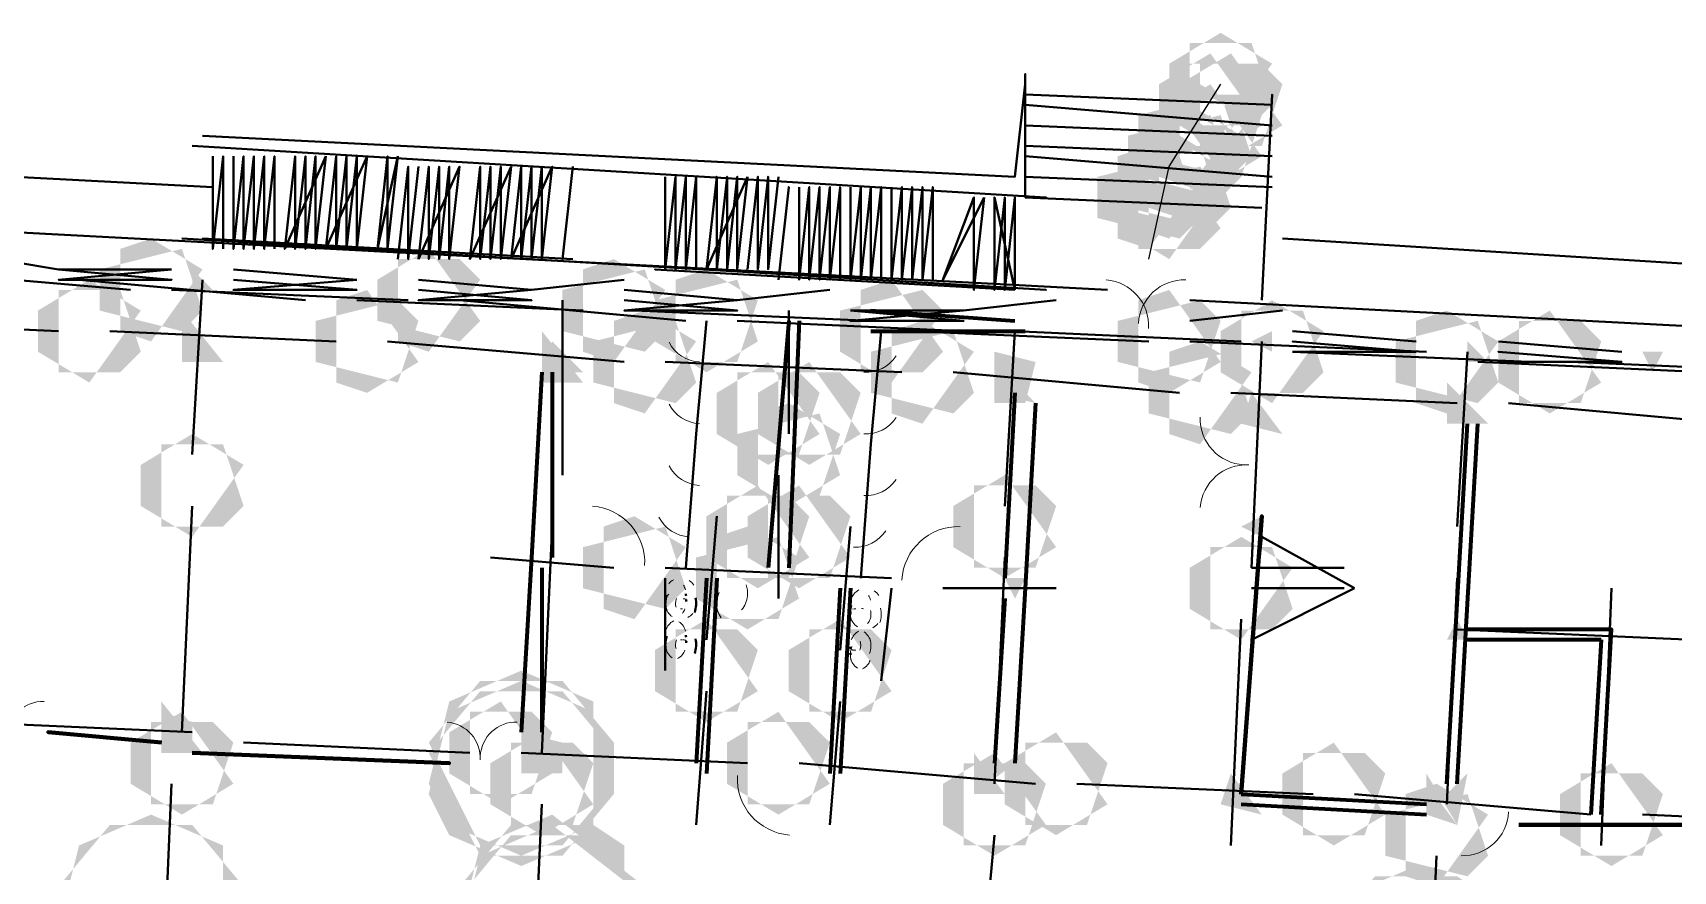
# Model space of a CAD drawing. Header units: metres. Extents: x 110 to 500, y 133 to 419.
# Drawn here: x 165.35 to 174.92, y 297.41 to 302.3 of the extents above; entities that cross this region are included whole.
import ezdxf

# ---------------------------------------------------------------- set-up
doc = ezdxf.new("R2010")
doc.units = ezdxf.units.M
for name, color, linetype in [('PDF_0', 7, 'Continuous'), ('PDF_COLU-HATCH', 7, 'Continuous'), ('PDF_COLU_GZ_HATCH', 7, 'Continuous'), ('PDF_DOTE', 7, 'Continuous'), ('PDF_GROUND', 7, 'Continuous'), ('PDF_LATRINE', 7, 'Continuous'), ('PDF_LVTRY', 7, 'Continuous'), ('PDF_PUB_HATCH', 7, 'Continuous'), ('PDF_STAIR', 7, 'Continuous'), ('PDF_WALL', 7, 'Continuous'), ('PDF_WINDOW', 7, 'Continuous'), ('PDF_洁具', 7, 'Continuous')]:
    doc.layers.add(name, color=color, linetype=linetype)

msp = doc.modelspace()

# ---------------------------------------------------------------- hatches: boundary and pattern name
at = {"layer": 'PDF_0'}
h = msp.add_hatch(color=7, dxfattribs=at)
h.paths.add_polyline_path([(171.98, 301.88), (172.28, 301.7), (172.58, 302.12), (172.28, 302.3), (171.98, 302.12)])
h.paths.add_polyline_path([(172.1, 301.76), (172.46, 301.76), (172.58, 301.88), (172.46, 302.24), (172.1, 302.24)])
h = msp.add_hatch(color=7, dxfattribs=at)
h.paths.add_polyline_path([(171.92, 301.76), (172.22, 301.58), (172.52, 301.76), (172.22, 302.18), (171.92, 302)])
h.paths.add_polyline_path([(172.04, 301.64), (172.4, 301.64), (172.52, 302), (172.4, 302.12), (172.04, 302.12)])
h = msp.add_hatch(color=7, dxfattribs=at)
h.paths.add_polyline_path([(172.04, 301.76), (172.34, 301.58), (172.64, 301.76), (172.34, 302.18), (172.04, 302)])
h.paths.add_polyline_path([(172.16, 301.64), (172.52, 301.64), (172.64, 302), (172.52, 302.12), (172.16, 302.12)])
h = msp.add_hatch(color=7, dxfattribs=at)
h.paths.add_polyline_path([(171.8, 301.58), (172.28, 301.46), (172.4, 301.58), (172.28, 301.94), (171.8, 301.82)])
h.paths.add_polyline_path([(171.92, 301.46), (172.1, 301.4), (172.4, 301.82), (172.1, 302), (171.92, 301.94)])
h = msp.add_hatch(color=7, dxfattribs=at)
h.paths.add_polyline_path([(171.86, 301.58), (172.34, 301.46), (172.46, 301.58), (172.34, 301.94), (171.86, 301.82)])
h.paths.add_polyline_path([(171.98, 301.46), (172.16, 301.4), (172.46, 301.82), (172.16, 302), (171.98, 301.94)])
h = msp.add_hatch(color=7, dxfattribs=at)
h.paths.add_polyline_path([(171.92, 301.58), (172.22, 301.4), (172.52, 301.58), (172.22, 302), (171.92, 301.82)])
h.paths.add_polyline_path([(172.04, 301.46), (172.4, 301.46), (172.52, 301.82), (172.4, 301.94), (172.04, 301.94)])
h = msp.add_hatch(color=7, dxfattribs=at)
h.paths.add_polyline_path([(171.74, 301.46), (172.22, 301.34), (172.34, 301.46), (172.22, 301.82), (171.74, 301.7)])
h.paths.add_polyline_path([(171.86, 301.34), (172.04, 301.28), (172.34, 301.7), (172.04, 301.88), (171.86, 301.82)])
h = msp.add_hatch(color=7, dxfattribs=at)
h.paths.add_polyline_path([(171.8, 301.46), (172.28, 301.34), (172.4, 301.46), (172.28, 301.82), (171.8, 301.7)])
h.paths.add_polyline_path([(171.92, 301.34), (172.1, 301.28), (172.4, 301.7), (172.1, 301.88), (171.92, 301.82)])
h = msp.add_hatch(color=7, dxfattribs=at)
h.paths.add_polyline_path([(171.74, 301.4), (172.22, 301.28), (172.34, 301.4), (172.04, 301.82), (171.74, 301.64)])
h.paths.add_polyline_path([(171.86, 301.28), (172.04, 301.22), (172.34, 301.64), (172.22, 301.76), (171.86, 301.76)])
h = msp.add_hatch(color=7, dxfattribs=at)
h.paths.add_polyline_path([(171.68, 301.28), (172.16, 301.16), (172.28, 301.28), (172.16, 301.64), (171.68, 301.52)])
h.paths.add_polyline_path([(171.8, 301.16), (171.98, 301.1), (172.28, 301.52), (171.98, 301.7), (171.8, 301.64)])
h = msp.add_hatch(color=7, dxfattribs=at)
h.paths.add_polyline_path([(171.74, 301.28), (172.22, 301.16), (172.34, 301.28), (172.22, 301.64), (171.74, 301.52)])
h.paths.add_polyline_path([(171.86, 301.16), (172.04, 301.1), (172.34, 301.52), (172.04, 301.7), (171.86, 301.64)])
h = msp.add_hatch(color=7, dxfattribs=at)
h.paths.add_polyline_path([(171.74, 301.28), (172.22, 301.16), (172.34, 301.28), (172.22, 301.64), (171.74, 301.52)])
h.paths.add_polyline_path([(171.86, 301.16), (172.04, 301.1), (172.34, 301.52), (172.04, 301.7), (171.86, 301.64)])
h = msp.add_hatch(color=7, dxfattribs=at)
h.paths.add_polyline_path([(171.56, 301.22), (172.04, 301.1), (172.16, 301.22), (172.04, 301.58), (171.56, 301.46)])
h.paths.add_polyline_path([(171.68, 301.1), (171.86, 301.04), (172.16, 301.46), (171.86, 301.64), (171.68, 301.58)])
h = msp.add_hatch(color=7, dxfattribs=at)
h.paths.add_polyline_path([(171.68, 301.16), (171.98, 300.98), (172.28, 301.4), (172.16, 301.52), (171.68, 301.4)])
h.paths.add_polyline_path([(171.8, 301.04), (172.16, 301.04), (172.28, 301.16), (171.98, 301.58), (171.8, 301.52)])
at = {"layer": 'PDF_COLU-HATCH'}
h = msp.add_hatch(color=7, dxfattribs=at)
h.paths.add_polyline_path([(166.22, 300.38), (166.46, 300.38), (166.46, 300.68), (166.22, 300.68)])
h.paths.add_polyline_path([(166.46, 300.38), (166.46, 300.68), (166.22, 300.68), (166.22, 300.68)])
h = msp.add_hatch(color=7, dxfattribs=at)
h.paths.add_polyline_path([(168.32, 300.26), (168.56, 300.26), (168.56, 300.56), (168.32, 300.56)])
h.paths.add_polyline_path([(168.56, 300.26), (168.56, 300.56), (168.32, 300.56), (168.32, 300.56)])
h = msp.add_hatch(color=7, dxfattribs=at)
h.paths.add_polyline_path([(170.96, 300.14), (171.14, 300.14), (170.96, 300.44), (170.96, 300.44)])
h.paths.add_polyline_path([(171.14, 300.14), (171.2, 300.38), (171.2, 300.38), (170.96, 300.44)])
h = msp.add_hatch(color=7, dxfattribs=at)
h.paths.add_polyline_path([(173.6, 300.02), (173.84, 300.02), (173.84, 300.26), (173.6, 300.26)])
h.paths.add_polyline_path([(173.84, 300.02), (173.84, 300.26), (173.6, 300.26), (173.6, 300.26)])
h = msp.add_hatch(color=7, dxfattribs=at)
h.paths.add_polyline_path([(172.4, 300.02), (172.64, 299.96), (172.64, 300.2), (172.46, 300.2)])
h.paths.add_polyline_path([(172.64, 299.96), (172.64, 300.2), (172.46, 300.2), (172.46, 300.2)])
h = msp.add_hatch(color=7, dxfattribs=at)
h.paths.add_polyline_path([(166.1, 298.1), (166.34, 298.1), (166.34, 298.4), (166.1, 298.4)])
h.paths.add_polyline_path([(166.34, 298.1), (166.34, 298.4), (166.1, 298.4), (166.1, 298.4)])
h = msp.add_hatch(color=7, dxfattribs=at)
h.paths.add_polyline_path([(168.2, 297.98), (168.44, 297.98), (168.44, 298.28), (168.2, 298.28)])
h.paths.add_polyline_path([(168.44, 297.98), (168.44, 298.28), (168.2, 298.28), (168.2, 298.28)])
h = msp.add_hatch(color=7, dxfattribs=at)
h.paths.add_polyline_path([(170.84, 297.86), (171.02, 297.86), (171.08, 298.1), (170.84, 298.1)])
h.paths.add_polyline_path([(171.02, 297.86), (171.08, 298.1), (170.84, 298.1), (170.84, 298.1)])
h = msp.add_hatch(color=7, dxfattribs=at)
h.paths.add_polyline_path([(172.28, 297.8), (172.52, 297.74), (172.52, 297.98), (172.34, 297.98)])
h.paths.add_polyline_path([(172.52, 297.74), (172.52, 297.98), (172.34, 297.98), (172.34, 297.98)])
h = msp.add_hatch(color=7, dxfattribs=at)
h.paths.add_polyline_path([(173.66, 297.68), (173.66, 297.68), (173.72, 297.98), (173.48, 297.98)])
h.paths.add_polyline_path([(173.48, 297.74), (173.72, 297.98), (173.48, 297.98), (173.48, 297.98)])
at = {"layer": 'PDF_COLU_GZ_HATCH'}
h = msp.add_hatch(color=7, dxfattribs=at)
h.paths.add_polyline_path([(166.28, 300.8), (166.4, 300.8), (166.4, 300.92), (166.28, 300.92)])
h.paths.add_polyline_path([(166.4, 300.8), (166.4, 300.92), (166.28, 300.92), (166.28, 300.92)])
h = msp.add_hatch(color=7, dxfattribs=at)
h.paths.add_polyline_path([(167.36, 300.74), (167.48, 300.74), (167.48, 300.86), (167.36, 300.86)])
h.paths.add_polyline_path([(167.48, 300.74), (167.48, 300.86), (167.36, 300.86), (167.36, 300.86)])
for points in [[(172.46, 300.5), (172.58, 300.44), (172.58, 300.56)], [(174.8, 300.32), (174.86, 300.44), (174.74, 300.44)], [(172.4, 299.42), (172.52, 299.36), (172.52, 299.48)], [(171.08, 299), (171.14, 299.12), (171.02, 299.12)], [(173.6, 298.76), (173.72, 298.76), (173.66, 298.88)]]:
    msp.add_hatch(color=7, dxfattribs=at).paths.add_polyline_path(points)
h = msp.add_hatch(color=7, dxfattribs=at)
h.paths.add_polyline_path([(173.72, 300.38), (173.84, 300.38), (173.84, 300.5), (173.72, 300.5)])
h.paths.add_polyline_path([(173.84, 300.38), (173.84, 300.5), (173.72, 300.5), (173.72, 300.5)])
h = msp.add_hatch(color=7, dxfattribs=at)
h.paths.add_polyline_path([(173.66, 299.3), (173.78, 299.3), (173.78, 299.3), (173.78, 299.3), (173.78, 299.42), (173.66, 299.42), (173.66, 299.42)])
h.paths.add_polyline_path([(173.66, 299.3), (173.78, 299.3), (173.78, 299.3), (173.78, 299.42), (173.78, 299.42), (173.66, 299.42), (173.66, 299.42)])
h = msp.add_hatch(color=7, dxfattribs=at)
h.paths.add_polyline_path([(173.66, 299.3), (173.78, 299.3), (173.78, 299.3), (173.78, 299.3), (173.78, 299.42), (173.66, 299.42), (173.66, 299.42)])
h.paths.add_polyline_path([(173.66, 299.3), (173.78, 299.3), (173.78, 299.3), (173.78, 299.42), (173.78, 299.42), (173.66, 299.42), (173.66, 299.42)])
h = msp.add_hatch(color=7, dxfattribs=at)
h.paths.add_polyline_path([(173.6, 298.34), (173.6, 298.34), (173.72, 298.34), (173.72, 298.34), (173.72, 298.34), (173.72, 298.34), (173.6, 298.4), (173.6, 298.4)])
h.paths.add_polyline_path([(173.6, 298.34), (173.6, 298.34), (173.72, 298.34), (173.72, 298.34), (173.72, 298.34), (173.72, 298.34), (173.6, 298.4), (173.6, 298.4)])
at = {"layer": 'PDF_DOTE'}
h = msp.add_hatch(color=7, dxfattribs=at)
h.paths.add_polyline_path([(165.74, 300.68), (166.22, 300.56), (166.34, 300.68), (166.22, 301.04), (165.74, 300.92)])
h.paths.add_polyline_path([(165.86, 300.56), (166.04, 300.5), (166.34, 300.92), (166.04, 301.1), (165.86, 301.04)])
h = msp.add_hatch(color=7, dxfattribs=at)
h.paths.add_polyline_path([(167.36, 300.62), (167.84, 300.5), (167.96, 300.62), (167.66, 301.04), (167.36, 300.86)])
h.paths.add_polyline_path([(167.48, 300.5), (167.66, 300.44), (167.96, 300.86), (167.84, 300.98), (167.48, 300.98)])
h = msp.add_hatch(color=7, dxfattribs=at)
h.paths.add_polyline_path([(168.44, 300.56), (168.92, 300.44), (169.04, 300.56), (168.92, 300.92), (168.44, 300.8)])
h.paths.add_polyline_path([(168.56, 300.44), (168.74, 300.38), (169.04, 300.8), (168.74, 300.98), (168.56, 300.92)])
h = msp.add_hatch(color=7, dxfattribs=at)
h.paths.add_polyline_path([(168.98, 300.5), (169.28, 300.32), (169.58, 300.5), (169.46, 300.86), (168.98, 300.74)])
h.paths.add_polyline_path([(169.1, 300.38), (169.46, 300.38), (169.58, 300.74), (169.28, 300.92), (169.1, 300.86)])
h = msp.add_hatch(color=7, dxfattribs=at)
h.paths.add_polyline_path([(165.38, 300.44), (165.68, 300.26), (165.98, 300.68), (165.68, 300.86), (165.38, 300.68)])
h.paths.add_polyline_path([(165.5, 300.32), (165.86, 300.32), (165.98, 300.44), (165.86, 300.8), (165.5, 300.8)])
h = msp.add_hatch(color=7, dxfattribs=at)
h.paths.add_polyline_path([(167, 300.38), (167.48, 300.26), (167.6, 300.62), (167.48, 300.74), (167, 300.62)])
h.paths.add_polyline_path([(167.12, 300.26), (167.3, 300.2), (167.6, 300.38), (167.3, 300.8), (167.12, 300.74)])
h = msp.add_hatch(color=7, dxfattribs=at)
h.paths.add_polyline_path([(170.06, 300.44), (170.36, 300.26), (170.66, 300.68), (170.54, 300.8), (170.06, 300.68)])
h.paths.add_polyline_path([(170.18, 300.32), (170.54, 300.32), (170.66, 300.44), (170.36, 300.86), (170.18, 300.8)])
h = msp.add_hatch(color=7, dxfattribs=at)
h.paths.add_polyline_path([(171.68, 300.38), (172.16, 300.26), (172.28, 300.62), (172.16, 300.74), (171.68, 300.62)])
h.paths.add_polyline_path([(171.8, 300.26), (171.98, 300.2), (172.28, 300.38), (171.98, 300.8), (171.8, 300.74)])
h = msp.add_hatch(color=7, dxfattribs=at)
h.paths.add_polyline_path([(172.28, 300.32), (172.58, 300.14), (172.88, 300.56), (172.58, 300.74), (172.28, 300.56)])
h.paths.add_polyline_path([(172.4, 300.2), (172.76, 300.2), (172.88, 300.32), (172.76, 300.68), (172.4, 300.68)])
h = msp.add_hatch(color=7, dxfattribs=at)
h.paths.add_polyline_path([(168.62, 300.26), (169.1, 300.14), (169.22, 300.26), (169.1, 300.62), (168.62, 300.5)])
h.paths.add_polyline_path([(168.74, 300.14), (168.92, 300.08), (169.22, 300.5), (168.92, 300.68), (168.74, 300.62)])
h = msp.add_hatch(color=7, dxfattribs=at)
h.paths.add_polyline_path([(170.24, 300.2), (170.72, 300.08), (170.84, 300.2), (170.72, 300.56), (170.24, 300.44)])
h.paths.add_polyline_path([(170.36, 300.08), (170.54, 300.02), (170.84, 300.44), (170.54, 300.62), (170.36, 300.56)])
h = msp.add_hatch(color=7, dxfattribs=at)
h.paths.add_polyline_path([(173.3, 300.26), (173.78, 300.14), (173.9, 300.26), (173.78, 300.62), (173.3, 300.5)])
h.paths.add_polyline_path([(173.42, 300.14), (173.6, 300.08), (173.9, 300.5), (173.6, 300.68), (173.42, 300.62)])
h = msp.add_hatch(color=7, dxfattribs=at)
h.paths.add_polyline_path([(173.9, 300.26), (174.2, 300.08), (174.5, 300.26), (174.2, 300.68), (173.9, 300.5)])
h.paths.add_polyline_path([(174.02, 300.14), (174.38, 300.14), (174.5, 300.5), (174.38, 300.62), (174.02, 300.62)])
h = msp.add_hatch(color=7, dxfattribs=at)
h.paths.add_polyline_path([(171.86, 300.08), (172.34, 299.96), (172.46, 300.08), (172.34, 300.44), (171.86, 300.32)])
h.paths.add_polyline_path([(171.98, 299.96), (172.16, 299.9), (172.46, 300.32), (172.16, 300.5), (171.98, 300.44)])
h = msp.add_hatch(color=7, dxfattribs=at)
h.paths.add_polyline_path([(169.46, 299.72), (169.76, 299.54), (170.06, 299.72), (169.94, 300.08), (169.46, 299.96)])
h.paths.add_polyline_path([(169.58, 299.6), (169.94, 299.6), (170.06, 299.96), (169.76, 300.14), (169.58, 300.08)])
h = msp.add_hatch(color=7, dxfattribs=at)
h.paths.add_polyline_path([(165.98, 299.54), (166.28, 299.36), (166.58, 299.78), (166.28, 299.96), (165.98, 299.78)])
h.paths.add_polyline_path([(166.1, 299.42), (166.46, 299.42), (166.58, 299.54), (166.46, 299.9), (166.1, 299.9)])
h = msp.add_hatch(color=7, dxfattribs=at)
h.paths.add_polyline_path([(170.72, 299.3), (171.02, 299.12), (171.32, 299.3), (171.02, 299.72), (170.72, 299.54)])
h.paths.add_polyline_path([(170.84, 299.18), (171.2, 299.18), (171.32, 299.54), (171.2, 299.66), (170.84, 299.66)])
h = msp.add_hatch(color=7, dxfattribs=at)
h.paths.add_polyline_path([(168.56, 299.06), (169.04, 298.94), (169.16, 299.06), (169.04, 299.42), (168.56, 299.3)])
h.paths.add_polyline_path([(168.68, 298.94), (168.86, 298.88), (169.16, 299.3), (168.86, 299.48), (168.68, 299.42)])
h = msp.add_hatch(color=7, dxfattribs=at)
h.paths.add_polyline_path([(172.1, 298.94), (172.4, 298.76), (172.7, 299.18), (172.4, 299.36), (172.1, 299.18)])
h.paths.add_polyline_path([(172.22, 298.82), (172.58, 298.82), (172.7, 298.94), (172.58, 299.3), (172.22, 299.3)])
h = msp.add_hatch(color=7, dxfattribs=at)
h.paths.add_polyline_path([(168.98, 298.46), (169.28, 298.28), (169.58, 298.46), (169.28, 298.88), (168.98, 298.7)])
h.paths.add_polyline_path([(169.1, 298.34), (169.46, 298.34), (169.58, 298.7), (169.46, 298.82), (169.1, 298.82)])
h = msp.add_hatch(color=7, dxfattribs=at)
h.paths.add_polyline_path([(169.76, 298.46), (170.06, 298.28), (170.36, 298.46), (170.06, 298.88), (169.76, 298.7)])
h.paths.add_polyline_path([(169.88, 298.34), (170.24, 298.34), (170.36, 298.7), (170.24, 298.82), (169.88, 298.82)])
h = msp.add_hatch(color=7, dxfattribs=at)
h.paths.add_polyline_path([(167.78, 297.98), (168.08, 297.8), (168.38, 297.98), (168.08, 298.4), (167.78, 298.22)])
h.paths.add_polyline_path([(167.9, 297.86), (168.26, 297.86), (168.38, 298.22), (168.26, 298.34), (167.9, 298.34)])
h = msp.add_hatch(color=7, dxfattribs=at)
h.paths.add_polyline_path([(165.92, 297.92), (166.22, 297.74), (166.52, 297.92), (166.22, 298.34), (165.92, 298.16)])
h.paths.add_polyline_path([(166.04, 297.8), (166.4, 297.8), (166.52, 298.16), (166.4, 298.28), (166.04, 298.28)])
h = msp.add_hatch(color=7, dxfattribs=at)
h.paths.add_polyline_path([(169.4, 297.92), (169.7, 297.74), (170, 297.92), (169.7, 298.34), (169.4, 298.16)])
h.paths.add_polyline_path([(169.52, 297.8), (169.88, 297.8), (170, 298.16), (169.88, 298.28), (169.52, 298.28)])
h = msp.add_hatch(color=7, dxfattribs=at)
h.paths.add_polyline_path([(168.02, 297.8), (168.32, 297.62), (168.62, 297.8), (168.32, 298.22), (168.02, 298.04)])
h.paths.add_polyline_path([(168.14, 297.68), (168.5, 297.68), (168.62, 298.04), (168.5, 298.16), (168.14, 298.16)])
h = msp.add_hatch(color=7, dxfattribs=at)
h.paths.add_polyline_path([(171.02, 297.8), (171.32, 297.62), (171.62, 297.8), (171.32, 298.22), (171.02, 298.04)])
h.paths.add_polyline_path([(171.14, 297.68), (171.5, 297.68), (171.62, 298.04), (171.5, 298.16), (171.14, 298.16)])
h = msp.add_hatch(color=7, dxfattribs=at)
h.paths.add_polyline_path([(172.64, 297.74), (172.94, 297.56), (173.24, 297.74), (172.94, 298.16), (172.64, 297.98)])
h.paths.add_polyline_path([(172.76, 297.62), (173.12, 297.62), (173.24, 297.98), (173.12, 298.1), (172.76, 298.1)])
h = msp.add_hatch(color=7, dxfattribs=at)
h.paths.add_polyline_path([(170.66, 297.68), (170.96, 297.5), (171.26, 297.68), (170.96, 298.1), (170.66, 297.92)])
h.paths.add_polyline_path([(170.78, 297.56), (171.14, 297.56), (171.26, 297.92), (171.14, 298.04), (170.78, 298.04)])
h = msp.add_hatch(color=7, dxfattribs=at)
h.paths.add_polyline_path([(174.26, 297.62), (174.56, 297.44), (174.86, 297.62), (174.56, 298.04), (174.26, 297.86)])
h.paths.add_polyline_path([(174.38, 297.5), (174.74, 297.5), (174.86, 297.86), (174.74, 297.98), (174.38, 297.98)])
h = msp.add_hatch(color=7, dxfattribs=at)
h.paths.add_polyline_path([(173.24, 297.5), (173.72, 297.38), (173.84, 297.5), (173.72, 297.86), (173.24, 297.74)])
h.paths.add_polyline_path([(173.36, 297.38), (173.54, 297.32), (173.84, 297.74), (173.54, 297.92), (173.36, 297.86)])
at = {"layer": 'PDF_LVTRY'}
h = msp.add_hatch(color=7, dxfattribs=at)
h.paths.add_polyline_path([(169.34, 299.96), (169.64, 299.78), (169.94, 299.96), (169.64, 300.38), (169.34, 300.2)])
h.paths.add_polyline_path([(169.46, 299.84), (169.82, 299.84), (169.94, 300.2), (169.82, 300.32), (169.46, 300.32)])
h = msp.add_hatch(color=7, dxfattribs=at)
h.paths.add_polyline_path([(169.58, 299.96), (169.88, 299.78), (170.18, 299.96), (169.88, 300.38), (169.58, 300.2)])
h.paths.add_polyline_path([(169.7, 299.84), (170.06, 299.84), (170.18, 300.2), (170.06, 300.32), (169.7, 300.32)])
h = msp.add_hatch(color=7, dxfattribs=at)
h.paths.add_polyline_path([(169.28, 299.24), (169.58, 299.06), (169.88, 299.24), (169.58, 299.66), (169.28, 299.48)])
h.paths.add_polyline_path([(169.4, 299.12), (169.76, 299.12), (169.88, 299.48), (169.76, 299.6), (169.4, 299.6)])
h = msp.add_hatch(color=7, dxfattribs=at)
h.paths.add_polyline_path([(169.52, 299.24), (169.82, 299.06), (170.12, 299.24), (169.82, 299.66), (169.52, 299.48)])
h.paths.add_polyline_path([(169.64, 299.12), (170, 299.12), (170.12, 299.48), (170, 299.6), (169.64, 299.6)])
at = {"layer": 'PDF_PUB_HATCH'}
h = msp.add_hatch(color=7, dxfattribs=at)
h.paths.add_polyline_path([(168.32, 300.32), (168.56, 300.32), (168.56, 300.5), (168.38, 300.5)])
h.paths.add_polyline_path([(168.56, 300.32), (168.56, 300.5), (168.38, 300.5), (168.38, 300.5)])
h = msp.add_hatch(color=7, dxfattribs=at)
h.paths.add_polyline_path([(170.96, 300.2), (171.2, 300.14), (171.2, 300.38), (170.96, 300.38)])
h.paths.add_polyline_path([(171.2, 300.14), (171.2, 300.38), (170.96, 300.38), (170.96, 300.38)])
h = msp.add_hatch(color=7, dxfattribs=at)
h.paths.add_polyline_path([(173.6, 300.02), (173.78, 300.02), (173.78, 300.26), (173.6, 300.26)])
h.paths.add_polyline_path([(173.78, 300.02), (173.78, 300.26), (173.6, 300.26), (173.6, 300.26)])
h = msp.add_hatch(color=7, dxfattribs=at)
h.paths.add_polyline_path([(166.1, 298.1), (166.28, 298.1), (166.1, 298.34), (166.1, 298.34)])
h.paths.add_polyline_path([(166.28, 298.1), (166.28, 298.28), (166.28, 298.28), (166.1, 298.34)])
h = msp.add_hatch(color=7, dxfattribs=at)
h.paths.add_polyline_path([(168.2, 297.98), (168.44, 297.98), (168.2, 298.22), (168.2, 298.22)])
h.paths.add_polyline_path([(168.44, 297.98), (168.44, 298.16), (168.44, 298.16), (168.2, 298.22)])
h = msp.add_hatch(color=7, dxfattribs=at)
h.paths.add_polyline_path([(170.84, 297.86), (171.08, 298.04), (171.08, 298.04), (170.84, 298.04)])
h.paths.add_polyline_path([(171.02, 297.86), (171.02, 297.86), (170.84, 298.04), (170.84, 298.04)])
h = msp.add_hatch(color=7, dxfattribs=at)
h.paths.add_polyline_path([(173.48, 297.74), (173.66, 297.68), (173.66, 297.92), (173.48, 297.92)])
h.paths.add_polyline_path([(173.66, 297.68), (173.66, 297.92), (173.48, 297.92), (173.48, 297.92)])
at = {"layer": 'PDF_WALL'}
h = msp.add_hatch(color=7, dxfattribs=at)
h.paths.add_polyline_path([(167.66, 297.92), (167.78, 297.68), (168.2, 297.5), (168.62, 297.68), (168.62, 298.4), (168.2, 298.58), (167.78, 298.4)])
h.paths.add_polyline_path([(167.96, 297.56), (168.44, 297.56), (168.74, 297.92), (168.74, 298.16), (168.44, 298.52), (167.96, 298.52), (167.66, 298.16)])
h = msp.add_hatch(color=7, dxfattribs=at)
h.paths.add_polyline_path([(167.66, 297.86), (167.78, 297.62), (168.2, 297.44), (168.62, 297.62), (168.62, 298.34), (168.2, 298.52), (167.78, 298.34)])
h.paths.add_polyline_path([(167.96, 297.5), (168.44, 297.5), (168.74, 297.86), (168.74, 298.1), (168.44, 298.46), (167.96, 298.46), (167.66, 298.1)])
h = msp.add_hatch(color=7, dxfattribs=at)
h.paths.add_polyline_path([(165.5, 297.08), (165.62, 296.84), (166.04, 296.66), (166.46, 296.84), (166.46, 297.56), (166.04, 297.74), (165.62, 297.56)])
h.paths.add_polyline_path([(165.8, 296.72), (166.28, 296.72), (166.58, 297.08), (166.58, 297.32), (166.28, 297.68), (165.8, 297.68), (165.5, 297.32)])
h = msp.add_hatch(color=7, dxfattribs=at)
h.paths.add_polyline_path([(167.84, 297.08), (167.96, 296.84), (168.38, 296.66), (168.92, 297.08), (168.92, 297.32), (168.38, 297.74), (167.96, 297.56)])
h.paths.add_polyline_path([(168.14, 296.72), (168.62, 296.72), (168.8, 296.84), (168.8, 297.56), (168.62, 297.68), (168.14, 297.68), (167.84, 297.32)])
h = msp.add_hatch(color=7, dxfattribs=at)
h.paths.add_polyline_path([(167.84, 297.02), (167.96, 296.78), (168.38, 296.6), (168.92, 297.02), (168.92, 297.26), (168.38, 297.68), (167.96, 297.5)])
h.paths.add_polyline_path([(168.14, 296.66), (168.62, 296.66), (168.8, 296.78), (168.8, 297.5), (168.62, 297.62), (168.14, 297.62), (167.84, 297.26)])
h = msp.add_hatch(color=7, dxfattribs=at)
h.paths.add_polyline_path([(172.88, 296.78), (173, 296.54), (173.42, 296.36), (173.96, 296.78), (173.96, 297.02), (173.42, 297.44), (173, 297.26)])
h.paths.add_polyline_path([(173.18, 296.42), (173.66, 296.42), (173.84, 296.54), (173.84, 297.26), (173.66, 297.38), (173.18, 297.38), (172.88, 297.02)])
at = {"layer": 'PDF_洁具'}
h = msp.add_hatch(color=7, dxfattribs=at)
h.paths.add_polyline_path([(169.22, 299), (169.52, 298.82), (169.82, 299), (169.7, 299.36), (169.22, 299.24)])
h.paths.add_polyline_path([(169.34, 298.88), (169.7, 298.88), (169.82, 299.24), (169.52, 299.42), (169.34, 299.36)])

# ---------------------------------------------------------------- linework, layer by layer
at = {"layer": 'PDF_0', "color": 7, "lineweight": 40}
for points in [[(171.14, 301.34), (171.14, 302.06)], [(172.52, 300.74), (172.58, 301.94)], [(172.52, 300.74), (172.58, 301.94)], [(166.28, 301.64), (171.26, 301.34)], [(166.22, 301.1), (171.26, 300.8)]]:
    msp.add_lwpolyline(points, close=True, dxfattribs=at)
for points in [[(171.14, 301.34), (171.14, 302), (171.08, 301.46), (166.34, 301.7)], [(153.44, 301.76), (171.62, 300.8)], [(165.5, 300.92), (164.42, 301.1)], [(168.26, 300.8), (168.8, 300.86)], [(169.46, 300.74), (170, 300.8)], [(172.1, 300.74), (179, 300.38), (178.64, 293.66), (165.98, 294.32)], [(170.78, 300.68), (171.32, 300.74)], [(169.28, 300.62), (169.22, 299.96), (169.16, 299.18)], [(172.1, 300.62), (172.64, 300.68)], [(170.3, 300.56), (170.24, 299.9), (170.18, 299.12)], [(169.04, 298.58), (169.04, 299.12)], [(170.3, 298.52), (170.36, 299.06)]]:
    msp.add_lwpolyline(points, dxfattribs=at)
at = {"layer": 'PDF_0', "color": 7}
msp.add_lwpolyline([(171.86, 300.98), (171.98, 301.52), (172.28, 302)], dxfattribs=at)
at = {"layer": 'PDF_DOTE', "color": 1, "lineweight": 40}
for points in [[(165.92, 300.8), (164.54, 300.92)], [(166.94, 300.74), (165.62, 300.86)], [(167.54, 300.74), (166.16, 300.8)], [(166.28, 299.84), (166.34, 300.86)], [(168.56, 300.68), (167.24, 300.74)], [(169.16, 300.62), (167.84, 300.74)], [(168.44, 299.72), (168.44, 300.74)], [(164.18, 300.62), (165.5, 300.56)], [(170.24, 300.62), (168.86, 300.68)], [(170.78, 300.56), (169.46, 300.62)], [(169.76, 299.96), (169.76, 300.68)], [(165.8, 300.56), (167.12, 300.5)], [(167.42, 300.5), (168.8, 300.38)], [(171.86, 300.5), (170.48, 300.56)], [(171.02, 299.54), (171.08, 300.56)], [(172.4, 300.5), (171.08, 300.56)], [(173.48, 300.44), (172.1, 300.5)], [(172.46, 299.18), (172.52, 300.5)], [(174.08, 300.38), (172.7, 300.44)], [(173.66, 299.42), (173.72, 300.44)], [(169.04, 300.38), (170.42, 300.32)], [(170.72, 300.32), (172.04, 300.2)], [(175.1, 300.32), (173.78, 300.38)], [(175.7, 300.32), (174.32, 300.38)], [(172.34, 300.2), (173.66, 300.14)], [(173.96, 300.14), (175.28, 300.02)], [(169.7, 299), (169.7, 299.72)], [(166.22, 298.22), (166.28, 299.54)], [(169.28, 298.76), (169.34, 299.48)], [(168.32, 298.1), (168.38, 299.42)], [(170.06, 298.7), (170.12, 299.42)], [(168.74, 299.18), (168.02, 299.24)], [(170.36, 299.12), (169.04, 299.18)], [(170.96, 297.92), (171.02, 299.24)], [(173.6, 297.8), (173.66, 299.12)], [(171.32, 299.06), (170.66, 299.06)], [(174.56, 299.06), (174.5, 297.56)], [(172.34, 297.56), (172.4, 298.88)], [(175.04, 298.76), (173.66, 298.82)], [(169.22, 297.68), (169.28, 298.46)], [(170, 297.68), (170.06, 298.4)], [(164.96, 298.28), (166.28, 298.22)], [(166.58, 298.16), (167.9, 298.1)], [(168.2, 298.1), (169.52, 298.04)], [(169.82, 298.04), (171.2, 297.92)], [(166.1, 296.54), (166.16, 297.92)], [(171.44, 297.92), (172.82, 297.86)], [(173.06, 297.86), (174.44, 297.74)], [(168.26, 296.48), (168.32, 297.8)], [(174.74, 297.74), (176.06, 297.68)], [(170.84, 296.3), (170.96, 297.62)], [(173.48, 296.18), (173.54, 297.5)]]:
    msp.add_lwpolyline(points, dxfattribs=at)
at = {"layer": 'PDF_GROUND', "color": 2, "lineweight": 40}
for points in [[(166.4, 301.4), (153.74, 302.06)], [(166.46, 293.96), (178.94, 293.3), (179.36, 300.68), (172.64, 301.1)]]:
    msp.add_lwpolyline(points, dxfattribs=at)
at = {"layer": 'PDF_LATRINE', "color": 6, "lineweight": 0}
for centre, start, end in [((169.25, 300.59), -153.08118, -93.07965), ((170.21, 300.53), -93.08366, -33.0862), ((169.25, 300.23), -153.08118, -93.07965), ((170.21, 300.17), -93.08366, -33.0862), ((169.25, 299.87), -153.08118, -93.07965), ((170.21, 299.81), -93.08366, -33.0862), ((169.19, 299.57), -153.08118, -93.07965), ((170.15, 299.51), -93.08366, -33.0862)]:
    msp.add_arc(centre, 0.21, start, end, dxfattribs=at)
at = {"layer": 'PDF_LVTRY', "color": 6, "lineweight": 0}
for centre, radius, start, end in [((169.1302, 299.0297), 0.0903, 117.06427, 141.32008), ((169.0698, 299.0299), 0.0902, 13.39973, 32.4354), ((169.13, 299.03), 0.09, 32.47267, 56.81073), ((169.1299, 298.9701), 0.0899, 141.37172, 160.46212), ((169.1299, 298.9701), 0.0899, 141.37172, 160.46212), ((169.1903, 298.97), 0.0903, 176.94827, -166.63304), ((169.1905, 298.9699), 0.0905, 160.47425, 176.85266), ((169.1294, 298.8463), 0.1537, 77.12102, 84.4379), ((170.21, 298.9701), 0.0899, 141.37172, 160.46212), ((170.2102, 298.9697), 0.0903, 117.06427, 141.32008), ((170.1499, 298.9699), 0.0902, 13.39973, 32.4354), ((170.1499, 298.9699), 0.0902, 13.39973, 32.4354), ((170.21, 298.97), 0.09, 32.47267, 56.81073), ((169.1302, 298.9701), 0.0902, -166.60027, -147.5646), ((169.1302, 298.9701), 0.0902, -166.60027, -147.5646), ((169.13, 298.97), 0.09, -147.52733, -123.18927), ((169.1297, 299.0981), 0.1581, -90.53792, -86.39886), ((169.0701, 298.97), 0.0899, -38.62828, -19.53788), ((169.1298, 298.9703), 0.0903, -62.93573, -38.67992), ((170.2697, 298.91), 0.1497, 176.89763, -166.59346), ((170.2702, 298.91), 0.1502, 160.45451, 176.91766), ((170.2102, 298.9101), 0.0902, -166.60027, -147.5646), ((170.1502, 298.7899), 0.1501, 89.37372, 96.86731), ((170.2111, 299.0974), 0.1575, -99.75369, -95.59742), ((170.1501, 298.91), 0.0899, -38.62827, -19.53788), ((170.1501, 298.91), 0.0899, -38.62827, -19.53788), ((170.1496, 298.9101), 0.0905, -19.52575, -3.14734), ((170.1497, 298.91), 0.0903, -3.05173, 13.36696), ((170.1498, 298.91), 0.1502, -19.54549, -3.08234), ((170.1503, 298.91), 0.1497, -3.10237, 13.40654), ((169.1299, 298.7901), 0.0899, 141.37172, 160.46212), ((169.1299, 298.7901), 0.0899, 141.37172, 160.46212), ((169.1302, 298.7897), 0.0903, 117.06427, 141.32008), ((169.07, 298.79), 0.09, 32.47267, 56.81073), ((169.0698, 298.79), 0.0902, 13.39973, 32.4354), ((170.21, 298.73), 0.0899, 141.37172, 160.46212), ((170.21, 298.91), 0.09, -147.52733, -123.18927), ((170.2102, 298.7297), 0.0903, 117.06427, 141.32008), ((170.15, 298.7299), 0.09, 32.47267, 56.81073), ((170.1499, 298.7299), 0.0902, 13.39973, 32.4354), ((170.1499, 298.7299), 0.0902, 13.39973, 32.4354), ((170.2098, 298.9103), 0.0903, -62.93573, -38.67992), ((169.1302, 298.73), 0.0902, -166.60028, -147.5646), ((169.1302, 298.73), 0.0902, -166.60028, -147.5646), ((169.13, 298.73), 0.09, -147.52733, -123.18927), ((169.1903, 298.73), 0.0903, 176.94827, -166.63304), ((169.1905, 298.7299), 0.0905, 160.47425, 176.85266), ((169.1297, 298.9181), 0.1581, -90.53792, -86.39886), ((169.0701, 298.7299), 0.0899, -38.62828, -19.53788), ((169.1294, 298.6063), 0.1537, 77.12102, 84.4379), ((170.2702, 298.67), 0.1502, 160.45451, 176.91766), ((170.1511, 298.8575), 0.1575, -99.75368, -95.59742), ((170.1502, 298.5499), 0.1501, 89.37372, 96.86731), ((170.0896, 298.7301), 0.0905, -19.52575, -3.14734), ((170.0897, 298.7299), 0.0903, -3.05173, 13.36696), ((170.0898, 298.73), 0.1502, -19.54549, -3.08234), ((170.0903, 298.73), 0.1497, -3.10237, 13.40654), ((169.0698, 298.7303), 0.0903, -62.93573, -38.67992), ((170.2697, 298.6699), 0.1497, 176.89763, -166.59346), ((170.2102, 298.67), 0.0902, -166.60027, -147.5646), ((170.21, 298.67), 0.09, -147.52733, -123.18927), ((170.1498, 298.6703), 0.0903, -62.93573, -38.67992), ((170.1501, 298.6699), 0.0899, -38.62828, -19.53788), ((170.1501, 298.6699), 0.0899, -38.62828, -19.53788)]:
    msp.add_arc(centre, radius, start, end, dxfattribs=at)
at = {"layer": 'PDF_LVTRY', "color": 6, "lineweight": 40}
for centre, radius, start, end in [((169.1897, 298.97), 0.1497, 176.89763, -166.59346), ((169.1902, 298.97), 0.1502, 160.45451, 176.91766), ((169.2528, 299.0303), 0.0928, -178.24837, -170.82269), ((169.2516, 298.9696), 0.0917, 164.60049, 172.12386), ((169.0703, 298.97), 0.1497, -3.10237, 13.40654), ((169.0698, 298.97), 0.1502, -19.54549, -3.08234), ((170.0284, 298.9704), 0.0917, -15.39951, -7.87614), ((170.0272, 298.9097), 0.0928, 1.75164, 9.17731), ((169.1902, 298.73), 0.1502, 160.45451, 176.91766), ((169.2528, 298.7903), 0.0928, -178.24836, -170.82269), ((169.1897, 298.7299), 0.1497, 176.89763, -166.59346), ((169.2516, 298.7296), 0.0917, 164.6005, 172.12387), ((169.0698, 298.73), 0.1502, -19.54549, -3.08234), ((169.0703, 298.73), 0.1497, -3.10237, 13.40654), ((170.0284, 298.7303), 0.0917, -15.3995, -7.87614), ((170.0272, 298.6697), 0.0928, 1.75163, 9.17731)]:
    msp.add_arc(centre, radius, start, end, dxfattribs=at)
at = {"layer": 'PDF_STAIR', "color": 2, "lineweight": 40}
for points in [[(172.58, 301.88), (171.14, 301.94)], [(172.58, 301.76), (171.14, 301.88)], [(172.58, 301.7), (171.14, 301.76)], [(166.4, 301.58), (166.4, 301.04), (166.46, 301.58), (166.46, 301.04)], [(166.52, 301.58), (166.52, 301.04), (166.58, 301.58), (166.58, 301.04), (166.64, 301.58), (166.64, 301.04), (166.7, 301.58), (166.7, 301.04), (166.76, 301.58), (166.76, 301.04)], [(172.58, 301.58), (171.14, 301.64)], [(172.58, 301.46), (171.14, 301.58)], [(167.6, 301.52), (167.54, 300.98), (167.54, 301.52), (167.48, 300.98)], [(169.04, 301.46), (169.04, 300.92), (169.1, 301.46), (169.1, 300.92), (169.16, 301.46), (169.16, 300.92), (169.22, 301.46), (169.22, 300.92)], [(169.7, 301.46), (169.64, 300.92), (169.64, 301.46), (169.58, 300.92), (169.58, 301.46), (169.52, 300.92)], [(172.58, 301.4), (171.14, 301.46)], [(169.82, 301.4), (169.82, 300.86), (169.88, 301.4), (169.88, 300.86), (169.94, 301.4), (169.94, 300.86), (170, 301.4), (170, 300.86), (170.06, 301.4), (170.06, 300.86)], [(170.12, 301.4), (170.12, 300.86), (170.18, 301.4), (170.18, 300.86), (170.24, 301.4), (170.24, 300.86), (170.3, 301.4), (170.3, 300.86)], [(170.36, 301.4), (170.36, 300.86), (170.42, 301.4), (170.42, 300.86), (170.48, 301.4), (170.48, 300.86), (170.54, 301.4), (170.54, 300.86), (170.6, 301.4), (170.6, 300.86)], [(172.52, 301.28), (171.14, 301.34)], [(173, 299.18), (172.46, 299.18)], [(173, 299.06), (172.46, 299.06)]]:
    msp.add_lwpolyline(points, dxfattribs=at)
for points in [[(167.06, 301.58), (167, 301.04), (167, 301.58), (166.94, 301.04), (166.94, 301.58), (166.88, 301.04), (166.88, 301.58), (166.82, 301.04)], [(167.06, 301.04), (167.12, 301.58), (167.12, 301.04), (167.18, 301.58), (167.18, 301.04), (167.24, 301.58), (167.24, 301.04), (167.3, 301.58)], [(167.48, 301.58), (167.42, 301.04), (167.42, 301.58), (167.36, 301.04)], [(167.6, 300.98), (167.66, 301.52), (167.66, 300.98), (167.72, 301.52), (167.72, 300.98), (167.78, 301.52), (167.78, 300.98), (167.84, 301.52)], [(168.14, 301.52), (168.08, 300.98), (168.08, 301.52), (168.02, 300.98), (168.02, 301.52), (167.96, 300.98), (167.96, 301.52), (167.9, 300.98)], [(168.14, 300.98), (168.2, 301.52), (168.2, 300.98), (168.26, 301.52), (168.26, 300.98), (168.32, 301.52), (168.32, 300.98), (168.38, 301.52)], [(168.5, 301.52), (168.44, 300.98)], [(169.52, 301.46), (169.46, 300.92), (169.46, 301.46), (169.4, 300.92), (169.4, 301.46), (169.34, 300.92), (169.34, 301.46), (169.28, 300.92)], [(169.7, 300.86), (169.76, 301.4)], [(170.9, 301.34), (170.84, 300.8), (170.84, 301.34), (170.66, 300.86)], [(171.08, 300.8), (171.08, 301.34), (171.02, 300.8), (171.02, 301.34), (170.96, 300.8), (170.96, 301.34)], [(168.5, 300.98), (166.34, 301.1)], [(171.08, 300.8), (168.98, 300.92)], [(173.06, 299.06), (172.46, 298.76), (172.52, 299.36)]]:
    msp.add_lwpolyline(points, close=True, dxfattribs=at)
at = {"layer": 'PDF_WALL', "color": 5, "lineweight": 70}
for points in [[(169.76, 300.62), (169.64, 299.18)], [(169.82, 300.62), (169.76, 299.18)], [(170.24, 300.68), (171.08, 300.62)], [(170.24, 300.56), (171.14, 300.56)], [(168.32, 300.32), (168.26, 299.24)], [(168.38, 300.32), (168.38, 299.24)], [(171.08, 300.2), (171.02, 299.12)], [(171.2, 300.14), (171.14, 299.06)], [(173.6, 297.92), (173.72, 300.02)], [(173.66, 297.92), (173.78, 300.02)], [(168.26, 299.24), (168.2, 298.22)], [(168.32, 299.18), (168.32, 298.22)], [(169.28, 299.12), (169.22, 298.04)], [(169.34, 299.12), (169.28, 297.98)], [(170.06, 299.06), (170, 297.98)], [(170.12, 299.06), (170.06, 297.98)], [(171.02, 299), (170.96, 298.04)], [(171.14, 299.06), (171.08, 298.04)], [(174.5, 297.74), (174.56, 298.82), (173.72, 298.82)], [(174.5, 298.76), (173.72, 298.76)], [(174.5, 298.76), (174.44, 297.74)], [(172.4, 297.86), (173.48, 297.8)], [(172.4, 297.8), (173.48, 297.74)]]:
    msp.add_lwpolyline(points, dxfattribs=at)
for points in [[(172.4, 297.86), (172.52, 299.48)], [(166.1, 298.16), (165.44, 298.22)], [(166.28, 298.1), (167.78, 298.04)], [(174.02, 297.68), (175.16, 297.68)]]:
    msp.add_lwpolyline(points, close=True, dxfattribs=at)
at = {"layer": 'PDF_WINDOW', "color": 2, "lineweight": 40}
for points in [[(166.16, 300.92), (165.5, 300.92)], [(166.16, 300.92), (165.5, 300.86), (166.16, 300.86), (165.5, 300.92)], [(167.24, 300.86), (166.52, 300.92)], [(167.24, 300.86), (166.52, 300.8), (167.24, 300.8), (166.52, 300.86)], [(168.26, 300.8), (167.6, 300.86)], [(168.26, 300.8), (167.6, 300.74), (168.26, 300.74), (167.6, 300.8)], [(169.46, 300.74), (168.8, 300.8)], [(169.46, 300.74), (168.8, 300.68), (169.46, 300.68), (168.8, 300.74)], [(170.78, 300.68), (170.12, 300.68)], [(170.78, 300.68), (170.12, 300.62), (170.78, 300.62), (170.12, 300.68)], [(173.42, 300.5), (172.7, 300.56)], [(173.42, 300.44), (172.7, 300.5), (173.42, 300.44), (172.7, 300.44)], [(174.62, 300.44), (173.9, 300.5)], [(174.62, 300.38), (173.9, 300.44), (174.62, 300.38), (173.9, 300.38)]]:
    msp.add_lwpolyline(points, dxfattribs=at)
at = {"layer": 'PDF_WINDOW', "color": 2, "lineweight": 20}
for centre, radius, start, end in [((171.59, 300.59), 0.27, -3.08343, 85.45441), ((172.07, 300.59), 0.27, 88.384, 176.91731), ((168.59, 299.21), 0.33, -3.07763, 85.45234), ((170.75, 299.09), 0.33, 88.38647, 176.91561), ((165.4101, 298.19), 0.21, 88.39203, 176.9128), ((167.75, 298.07), 0.21, -3.07592, 85.44553), ((168.1701, 298.07), 0.21, 88.39203, 176.9128), ((169.79, 297.95), 0.33, 176.92237, -94.54766), ((173.69, 297.77), 0.27, -91.616, -3.08269)]:
    msp.add_arc(centre, radius, start, end, dxfattribs=at)
at = {"layer": 'PDF_WINDOW', "color": 2, "lineweight": 0}
for centre, start, end in [((172.43, 300.05), 178.38882, -93.0841), ((172.43, 299.51), 86.92303, 175.44795)]:
    msp.add_arc(centre, 0.27, start, end, dxfattribs=at)
at = {"layer": 'PDF_洁具', "color": 7, "lineweight": 0}
for centre, radius, start, end in [((169.37, 299.03), 0.15, -4.43983, 19.47853), ((169.4901, 298.97), 0.1501, 179.45021, -146.45136), ((169.4896, 298.9701), 0.1496, 154.34335, 178.42658), ((169.37, 299.03), 0.15, -39.71504, -5.60723)]:
    msp.add_arc(centre, radius, start, end, dxfattribs=at)

doc.saveas('drawing.dxf')
